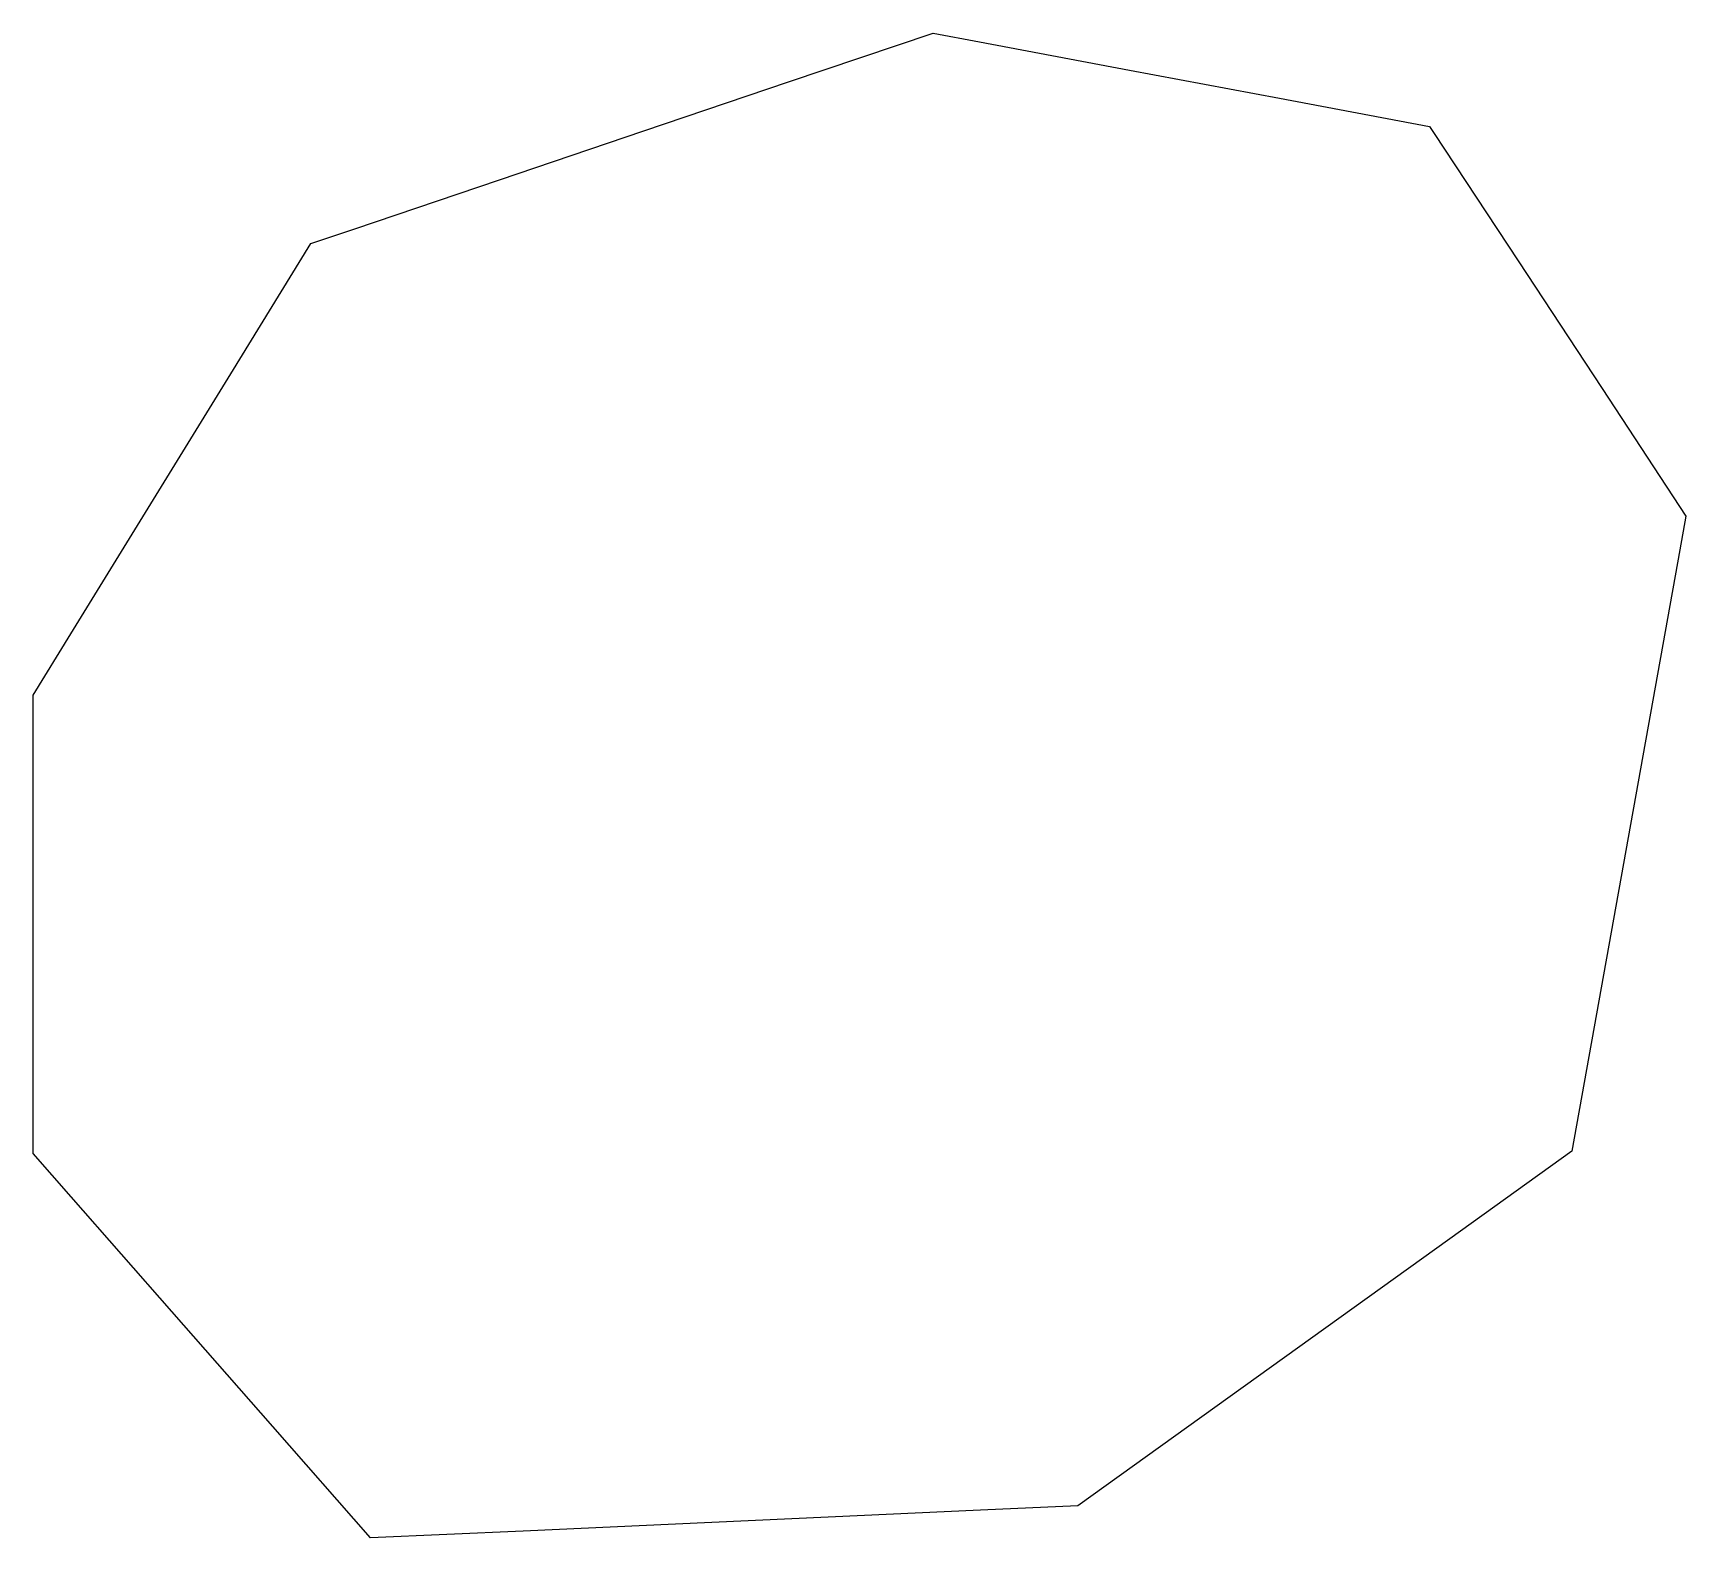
# Model space of a CAD drawing. Header units: millimetres. Extents: x 257 to 2289, y 96 to 1983.
# Drawn here: x 671.03 to 681.86, y 706.31 to 716.16 of the extents above; entities that cross this region are included whole.
import ezdxf

# ---------------------------------------------------------------- set-up
doc = ezdxf.new("R2010")
doc.units = ezdxf.units.MM
doc.layers.add('ALL_HOLES', color=1, linetype='Continuous')
doc.layers.add('OUTLINE_ISLAND_01_HOLE_03', color=1, linetype='Continuous')

msp = doc.modelspace()

# ---------------------------------------------------------------- linework, layer by layer
at = {"layer": 'ALL_HOLES'}
msp.add_lwpolyline([(671.0339, 708.8268), (671.0339, 709.8268), (671.0339, 710.8268), (671.0339, 711.8268), (671.2815, 712.2294), (671.8053, 713.0812), (672.3292, 713.933), (672.853, 714.7849), (673.1412, 714.8823), (674.0885, 715.2028), (675.0358, 715.5232), (675.983, 715.8436), (676.9303, 716.164), (677.2343, 716.1069), (678.217, 715.922), (679.1998, 715.7372), (680.1826, 715.5523), (680.2124, 715.507), (680.7622, 714.6717), (681.312, 713.8364), (681.8619, 713.0011), (681.822, 712.7793), (681.6452, 711.795), (681.4684, 710.8108), (681.2916, 709.8265), (681.1148, 708.8423), (680.3153, 708.2682), (679.5031, 707.6849), (678.6908, 707.1016), (677.8786, 706.5183), (677.2411, 706.4894), (676.2421, 706.4442), (675.2431, 706.399), (674.2442, 706.3537), (673.2452, 706.3085), (672.6037, 707.039), (671.9438, 707.7905), (671.284, 708.5419)], close=True, dxfattribs=at)
at = {"layer": 'OUTLINE_ISLAND_01_HOLE_03'}
msp.add_lwpolyline([(671.0339, 708.8268), (671.0339, 709.8268), (671.0339, 710.8268), (671.0339, 711.8268), (671.2815, 712.2294), (671.8053, 713.0812), (672.3292, 713.933), (672.853, 714.7849), (673.1412, 714.8823), (674.0885, 715.2028), (675.0358, 715.5232), (675.983, 715.8436), (676.9303, 716.164), (677.2343, 716.1069), (678.217, 715.922), (679.1998, 715.7372), (680.1826, 715.5523), (680.2124, 715.507), (680.7622, 714.6717), (681.312, 713.8364), (681.8619, 713.0011), (681.822, 712.7793), (681.6452, 711.795), (681.4684, 710.8108), (681.2916, 709.8265), (681.1148, 708.8423), (680.3153, 708.2682), (679.5031, 707.6849), (678.6908, 707.1016), (677.8786, 706.5183), (677.2411, 706.4894), (676.2421, 706.4442), (675.2431, 706.399), (674.2442, 706.3537), (673.2452, 706.3085), (672.6037, 707.039), (671.9438, 707.7905), (671.284, 708.5419)], close=True, dxfattribs=at)

doc.saveas('drawing.dxf')
